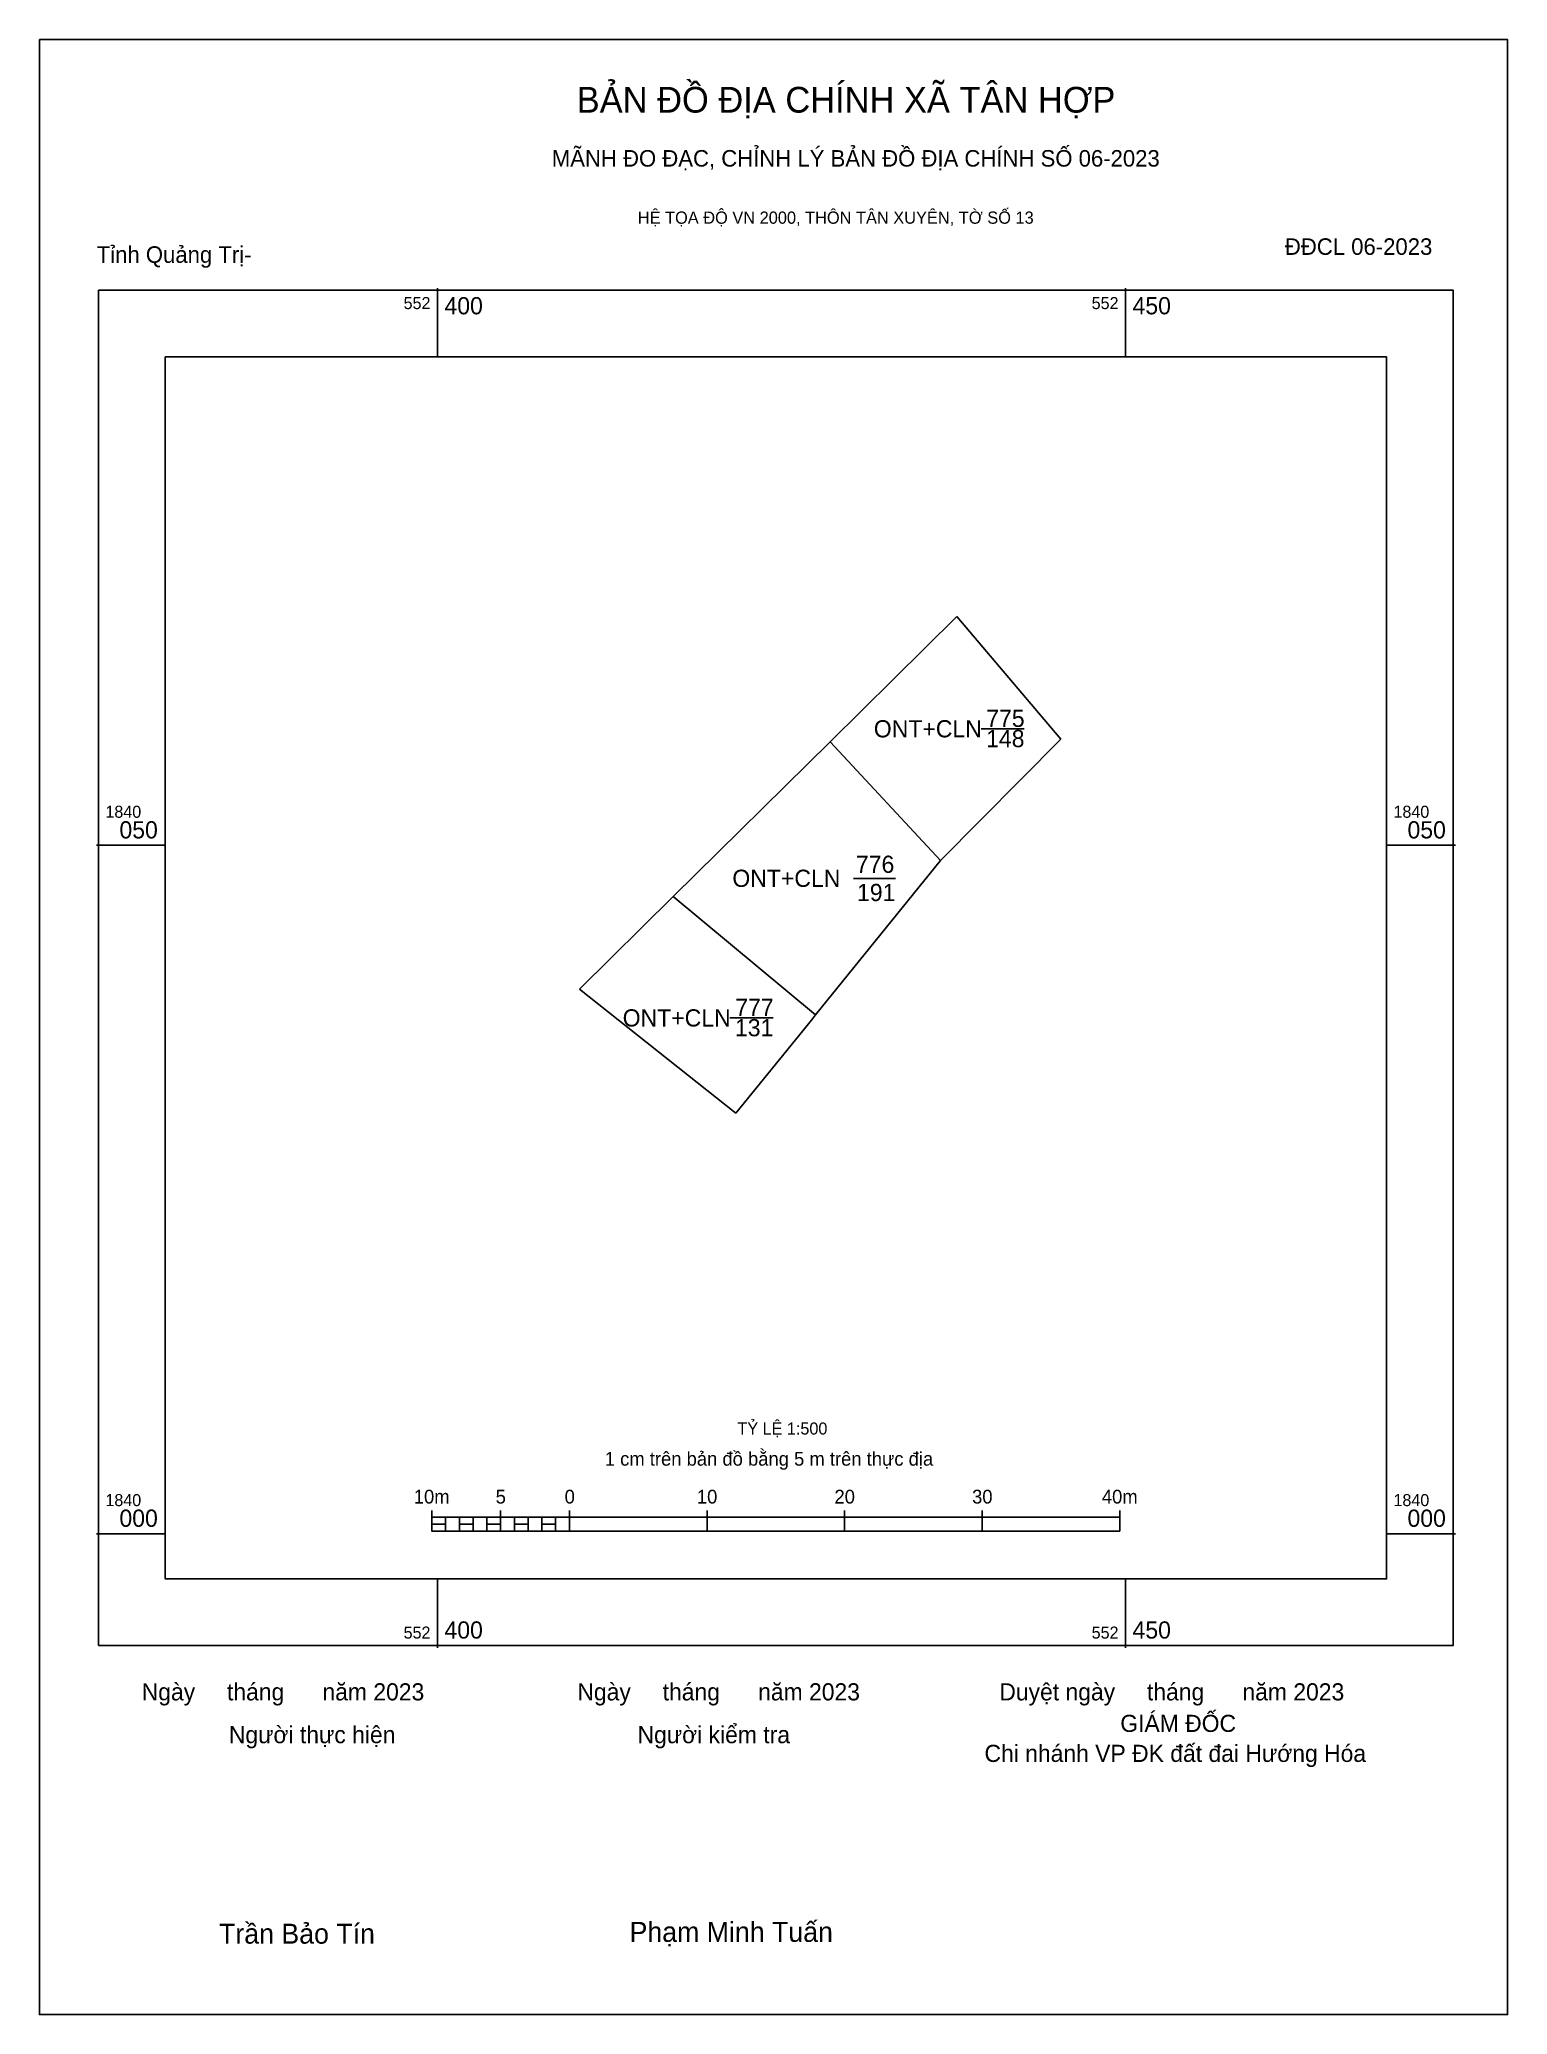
# Model space of a CAD drawing. Extents: x 552371 to 552478, y 1839965 to 1840109.
import ezdxf

# ---------------------------------------------------------------- set-up
doc = ezdxf.new("R2010")
doc.units = 0
for name, color, linetype in [('Level 10', 7, 'Continuous'), ('Level 13', 7, 'Continuous'), ('Level 15', 7, 'Continuous'), ('Level 27', 7, 'Continuous'), ('Level 6', 7, 'Continuous'), ('Level 62', 7, 'Continuous'), ('Level 63', 7, 'Continuous'), ('Level 9', 7, 'Continuous')]:
    doc.layers.add(name, color=color, linetype=linetype)

msp = doc.modelspace()

# ---------------------------------------------------------------- linework, layer by layer
at = {"layer": 'Level 10'}
for p, q in [((552428.53, 1840057.52), (552437.74, 1840066.61)), ((552437.74, 1840066.61), (552445.28, 1840057.71)), ((552436.54, 1840048.9), (552445.28, 1840057.71)), ((552410.32, 1840039.56), (552417.13, 1840046.28)), ((552410.32, 1840039.56), (552421.68, 1840030.54)), ((552421.68, 1840030.54), (552427.16, 1840037.31)), ((552427.16, 1840037.31), (552427.46, 1840037.69))]:
    msp.add_line(p, q, dxfattribs=at)
msp.add_lwpolyline([(552427.46, 1840037.69), (552417.13, 1840046.28), (552428.53, 1840057.52), (552436.54, 1840048.9)], close=True, dxfattribs=at)
msp.add_lwpolyline([(552427.46, 1840037.69), (552417.13, 1840046.28), (552428.53, 1840057.52), (552436.54, 1840048.9)], close=True, dxfattribs=at)
at = {"layer": 'Level 13'}
for p, q in [((552439.49, 1840058.46), (552442.63, 1840058.46)), ((552430.22, 1840047.6), (552433.28, 1840047.6)), ((552421.24, 1840037.47), (552424.38, 1840037.47))]:
    msp.add_line(p, q, dxfattribs=at)
at = {"layer": 'Level 15'}
msp.add_lwpolyline([(552371.07, 1840108.53), (552477.75, 1840108.53), (552477.75, 1839965.07), (552371.07, 1839965.07)], close=True, dxfattribs=at)
at = {"layer": 'Level 27'}
for p, q in [((552436.54, 1840048.9), (552436.54, 1840048.9)), ((552417.13, 1840046.28), (552417.12, 1840046.28)), ((552417.13, 1840046.28), (552417.12, 1840046.27)), ((552427.46, 1840037.69), (552427.46, 1840037.68))]:
    msp.add_line(p, q, dxfattribs=at)
at = {"layer": 'Level 62'}
msp.add_lwpolyline([(552380.21, 1840085.48), (552468.96, 1840085.48), (552468.96, 1839996.72), (552380.21, 1839996.72)], close=True, dxfattribs=at)
at = {"layer": 'Level 63'}
for p, q in [((552400, 1840090.48), (552400, 1840085.48)), ((552450, 1840090.48), (552450, 1840085.48)), ((552375.21, 1840050), (552380.21, 1840050)), ((552468.96, 1840050), (552473.96, 1840050)), ((552399.58, 1840001.69), (552399.58, 1840000.19)), ((552404.58, 1840001.69), (552404.58, 1840000.19)), ((552409.58, 1840001.69), (552409.58, 1840000.19)), ((552419.58, 1840001.69), (552419.58, 1840000.19)), ((552429.58, 1840001.69), (552429.58, 1840000.19)), ((552439.58, 1840001.69), (552439.58, 1840000.19)), ((552449.58, 1840001.69), (552449.58, 1840000.19)), ((552375.21, 1840000), (552380.21, 1840000)), ((552399.58, 1840001.19), (552449.58, 1840001.19)), ((552399.58, 1840000.19), (552449.58, 1840000.19)), ((552400.58, 1840001.19), (552400.58, 1840000.19)), ((552401.58, 1840001.19), (552401.58, 1840000.19)), ((552402.58, 1840001.19), (552402.58, 1840000.19)), ((552403.58, 1840001.19), (552403.58, 1840000.19)), ((552404.58, 1840001.19), (552404.58, 1840000.19)), ((552405.58, 1840001.19), (552405.58, 1840000.19)), ((552406.58, 1840001.19), (552406.58, 1840000.19)), ((552407.58, 1840001.19), (552407.58, 1840000.19)), ((552408.58, 1840001.19), (552408.58, 1840000.19)), ((552409.58, 1840001.19), (552409.58, 1840000.19)), ((552468.96, 1840000), (552473.96, 1840000)), ((552400, 1839996.72), (552400, 1839991.72)), ((552450, 1839996.72), (552450, 1839991.72))]:
    msp.add_line(p, q, dxfattribs=at)
for points in [[(552375.36, 1840090.32), (552473.81, 1840090.32), (552473.81, 1839991.88), (552375.36, 1839991.88)], [(552399.58, 1840000.69), (552400.58, 1840000.69), (552400.58, 1840000.19), (552399.58, 1840000.19)], [(552399.58, 1840000.69), (552400.58, 1840000.69), (552400.58, 1840000.19), (552399.58, 1840000.19)], [(552401.58, 1840000.69), (552402.58, 1840000.69), (552402.58, 1840000.19), (552401.58, 1840000.19)], [(552403.58, 1840000.69), (552404.58, 1840000.69), (552404.58, 1840000.19), (552403.58, 1840000.19)], [(552405.58, 1840000.69), (552406.58, 1840000.69), (552406.58, 1840000.19), (552405.58, 1840000.19)], [(552407.58, 1840000.69), (552408.58, 1840000.69), (552408.58, 1840000.19), (552407.58, 1840000.19)]]:
    msp.add_lwpolyline(points, close=True, dxfattribs=at)

# ---------------------------------------------------------------- texts
at = {"layer": 'Level 13'}
for s, p in [('ONT+CLN', (552431.7, 1840057.84)), ('775', (552439.87, 1840058.6)), ('148', (552439.86, 1840057.13)), ('776', (552430.4, 1840048)), ('ONT+CLN', (552421.42, 1840046.98)), ('191', (552430.48, 1840045.95)), ('777', (552421.63, 1840037.6)), ('ONT+CLN', (552413.45, 1840036.84)), ('131', (552421.61, 1840036.13))]:
    msp.add_text(s, height=1.25, dxfattribs=at).set_placement(p)
at = {"layer": 'Level 6'}
msp.add_text('TỶ LỆ 1:500', height=0.879, dxfattribs=at).set_placement((552421.79, 1840007.2))
at = {"layer": 'Level 63'}
for s, height, p in [('BẢN ĐỒ ĐỊA CHÍNH XÃ TÂN HỢP', 1.8718, (552410.11, 1840103.22)), ('MÃNH ĐO ĐẠC, CHỈNH LÝ BẢN ĐỒ ĐỊA CHÍNH SỐ 06-2023', 1.2011, (552408.3, 1840099.3)), ('HỆ TỌA ĐỘ VN 2000, THÔN TÂN XUYÊN, TỜ SỐ 13', 0.8891, (552414.55, 1840095.15)), ('552', 0.875, (552397.53, 1840088.95)), ('400', 1.25, (552400.5, 1840088.57)), ('552', 0.875, (552447.53, 1840088.95)), ('450', 1.25, (552450.5, 1840088.57)), ('1840', 0.875, (552375.86, 1840052)), ('050', 1.25, (552376.88, 1840050.5)), ('1840', 0.875, (552469.46, 1840052)), ('050', 1.25, (552470.48, 1840050.5)), ('1 cm trên bản đồ bằng 5 m trên thực địa', 1, (552412.15, 1840004.94)), ('1840', 0.875, (552375.86, 1840002)), ('10m', 1, (552398.27, 1840002.19)), ('5', 1, (552404.22, 1840002.19)), ('0', 1, (552409.23, 1840002.19)), ('10', 1, (552418.84, 1840002.19)), ('20', 1, (552428.84, 1840002.19)), ('30', 1, (552438.84, 1840002.19)), ('40m', 1, (552448.27, 1840002.19)), ('1840', 0.875, (552469.46, 1840002)), ('000', 1.25, (552376.88, 1840000.5)), ('000', 1.25, (552470.48, 1840000.5)), ('552', 0.875, (552397.53, 1839992.38)), ('400', 1.25, (552400.5, 1839992.38)), ('552', 0.875, (552447.53, 1839992.38)), ('450', 1.25, (552450.5, 1839992.38)), ('Ngày     tháng      năm 2023', 1.2442, (552378.5, 1839987.89)), ('Ngày     tháng      năm 2023', 1.2442, (552410.16, 1839987.89)), ('Duyệt ngày     tháng      năm 2023', 1.2442, (552440.82, 1839987.89)), ('GIÁM ĐỐC', 1.244, (552449.61, 1839985.6)), ('Người thực hiện', 1.2442, (552384.83, 1839984.78)), ('Người kiểm tra', 1.2442, (552414.53, 1839984.78)), ('Chi nhánh VP ĐK đất đai Hướng Hóa', 1.2442, (552439.74, 1839983.42)), ('Trần Bảo Tín', 1.4512, (552384.12, 1839970.22)), ('Phạm Minh Tuấn', 1.4512, (552413.95, 1839970.35))]:
    msp.add_text(s, height=height, dxfattribs=at).set_placement(p)
at = {"layer": 'Level 9'}
for s, p in [('Tỉnh Quảng Trị-', (552375.23, 1840092.31)), ('ĐĐCL 06-2023', (552461.57, 1840092.89))]:
    msp.add_text(s, height=1.2011, dxfattribs=at).set_placement(p)

doc.saveas('drawing.dxf')
